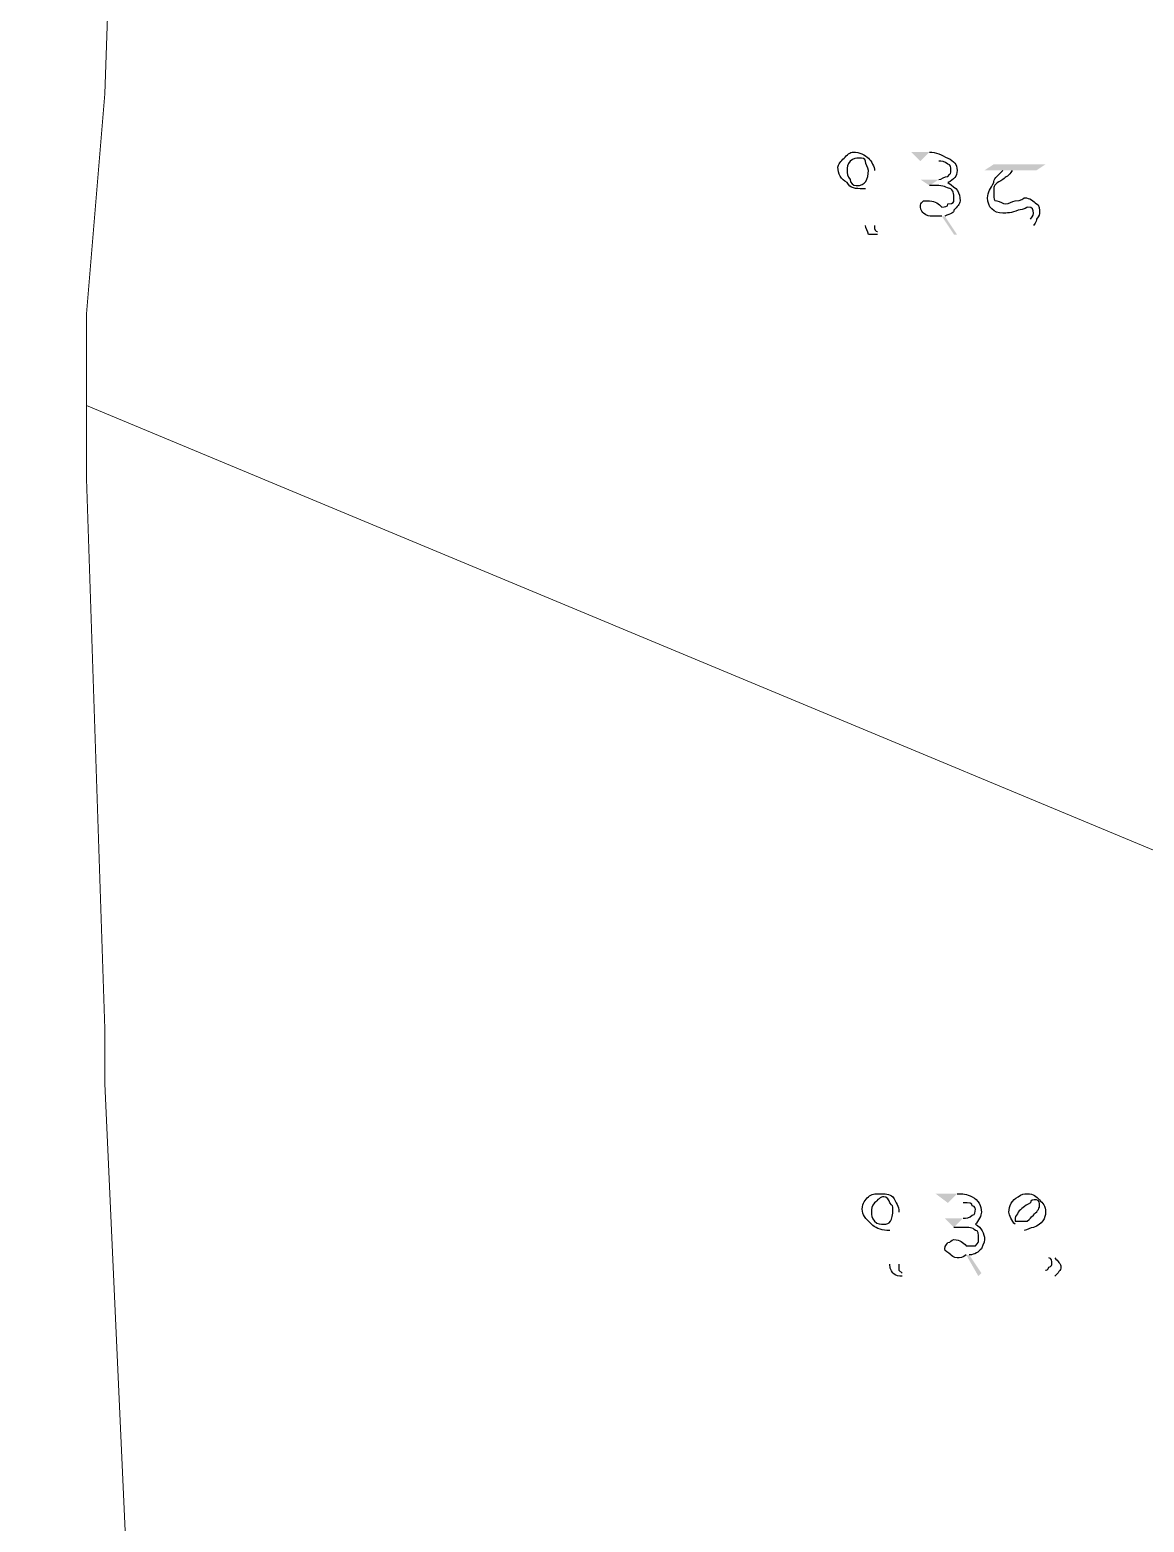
# Model space of a CAD drawing. Header units: inches. Extents: x -9985691 to 3643, y -3270716 to 4788.
# Drawn here: x -4981184.8 to -4980880.9, y -3260790.1 to -3260383 of the extents above; entities that cross this region are included whole.
import ezdxf

# ---------------------------------------------------------------- set-up
doc = ezdxf.new("R2010")
doc.units = ezdxf.units.IN
doc.header["$LTSCALE"] = 2
doc.header["$MEASUREMENT"] = 0
doc.layers.add('PDF_Geometry', color=7, linetype='CONTINUOUS')
doc.layers.add('PDF_Solid Fills', color=7, linetype='CONTINUOUS')

msp = doc.modelspace()

# ---------------------------------------------------------------- hatches: boundary and pattern name
at = {"layer": 'PDF_Solid Fills', "transparency": 33554559}
h = msp.add_hatch(color=256, dxfattribs=at)
h.paths.add_polyline_path([(-4980954.43, -3260421.31), (-4980954.43, -3260436.31)], flags=0)
h.paths.add_polyline_path([(-4980953.6, -3260437.98), (-4980953.6, -3260438.81)], flags=0)
h.paths.add_polyline_path([(-4980941.93, -3260418.81), (-4980944.43, -3260416.31), (-4980939.43, -3260416.31)], flags=0)
h.paths.add_polyline_path([(-4980935.26, -3260433.81), (-4980931.93, -3260438.81), (-4980932.76, -3260438.81), (-4980936.1, -3260433.81)], flags=0)
h.paths.add_polyline_path([(-4980939.43, -3260425.48), (-4980941.93, -3260423.81), (-4980936.93, -3260423.81)], flags=0)
h.paths.add_polyline_path([(-4980919.43, -3260421.31), (-4980924.43, -3260421.31), (-4980921.93, -3260419.65), (-4980907.76, -3260419.65), (-4980910.26, -3260421.31), (-4980916.93, -3260421.31)], flags=0)
h.paths.add_polyline_path([(-4980911.1, -3260436.31), (-4980911.93, -3260434.65)], flags=0)
h = msp.add_hatch(color=256, dxfattribs=at)
h.paths.add_polyline_path([(-4980954.43, -3260421.31), (-4980954.43, -3260436.31)], flags=0)
h.paths.add_polyline_path([(-4980953.6, -3260437.98), (-4980953.6, -3260438.81)], flags=0)
h.paths.add_polyline_path([(-4980941.93, -3260418.81), (-4980944.43, -3260416.31), (-4980939.43, -3260416.31)], flags=0)
h.paths.add_polyline_path([(-4980935.26, -3260433.81), (-4980931.93, -3260438.81), (-4980932.76, -3260438.81), (-4980936.1, -3260433.81)], flags=0)
h.paths.add_polyline_path([(-4980939.43, -3260425.48), (-4980941.93, -3260423.81), (-4980936.93, -3260423.81)], flags=0)
h.paths.add_polyline_path([(-4980919.43, -3260421.31), (-4980924.43, -3260421.31), (-4980921.93, -3260419.65), (-4980907.76, -3260419.65), (-4980910.26, -3260421.31), (-4980916.93, -3260421.31)], flags=0)
h.paths.add_polyline_path([(-4980911.1, -3260436.31), (-4980911.93, -3260434.65)], flags=0)
h = msp.add_hatch(color=256, dxfattribs=at)
h.paths.add_polyline_path([(-4980947.77, -3260705.48), (-4980947.77, -3260719.65)], flags=0)
h.paths.add_polyline_path([(-4980946.93, -3260722.15), (-4980946.93, -3260722.98)], flags=0)
h.paths.add_polyline_path([(-4980934.43, -3260702.98), (-4980937.77, -3260700.48), (-4980931.93, -3260700.48)], flags=0)
h.paths.add_polyline_path([(-4980928.6, -3260717.15), (-4980925.27, -3260722.15), (-4980926.1, -3260722.98), (-4980929.43, -3260717.15)], flags=0)
h.paths.add_polyline_path([(-4980932.77, -3260709.65), (-4980935.27, -3260707.15), (-4980930.27, -3260707.15)], flags=0)
h.paths.add_polyline_path([(-4980913.6, -3260710.48), (-4980905.27, -3260717.98)], flags=0)
h.paths.add_polyline_path([(-4980905.27, -3260722.98), (-4980907.77, -3260721.31)], flags=0)
h.paths.add_polyline_path([(-4980906.93, -3260717.98), (-4980916.1, -3260708.81)], flags=0)
h = msp.add_hatch(color=256, dxfattribs=at)
h.paths.add_polyline_path([(-4980947.77, -3260705.48), (-4980947.77, -3260719.65)], flags=0)
h.paths.add_polyline_path([(-4980946.93, -3260722.15), (-4980946.93, -3260722.98)], flags=0)
h.paths.add_polyline_path([(-4980934.43, -3260702.98), (-4980937.77, -3260700.48), (-4980931.93, -3260700.48)], flags=0)
h.paths.add_polyline_path([(-4980928.6, -3260717.15), (-4980925.27, -3260722.15), (-4980926.1, -3260722.98), (-4980929.43, -3260717.15)], flags=0)
h.paths.add_polyline_path([(-4980932.77, -3260709.65), (-4980935.27, -3260707.15), (-4980930.27, -3260707.15)], flags=0)
h.paths.add_polyline_path([(-4980913.6, -3260710.48), (-4980905.27, -3260717.98)], flags=0)
h.paths.add_polyline_path([(-4980905.27, -3260722.98), (-4980907.77, -3260721.31)], flags=0)
h.paths.add_polyline_path([(-4980906.93, -3260717.98), (-4980916.1, -3260708.81)], flags=0)

# ---------------------------------------------------------------- linework, layer by layer
at = {"layer": 'PDF_Geometry', "lineweight": 9}
msp.add_lwpolyline([(-4980214.43, -3259450.48), (-4980829.43, -3259860.48), (-4980824.43, -3259865.48), (-4980859.43, -3259895.48), (-4980984.43, -3259990.48), (-4980999.43, -3260000.48), (-4981149.43, -3260115.48), (-4981154.43, -3260110.48), (-4981164.43, -3260400.48), (-4981169.43, -3260460.48), (-4981169.43, -3260475.48), (-4981169.43, -3260485.48), (-4981169.43, -3260495.48), (-4981169.43, -3260505.48), (-4981164.43, -3260655.48), (-4981164.43, -3260670.48), (-4981154.43, -3260890.48), (-4981154.43, -3260930.48), (-4981164.43, -3260930.48), (-4981369.43, -3260920.48)], dxfattribs=at)
msp.add_lwpolyline([(-4980214.43, -3259450.48), (-4980829.43, -3259860.48), (-4980824.43, -3259865.48), (-4980859.43, -3259895.48), (-4980984.43, -3259990.48), (-4980999.43, -3260000.48), (-4981149.43, -3260115.48), (-4981154.43, -3260110.48), (-4981164.43, -3260400.48), (-4981169.43, -3260460.48), (-4981169.43, -3260475.48), (-4981169.43, -3260485.48), (-4981169.43, -3260495.48), (-4981169.43, -3260505.48), (-4981164.43, -3260655.48), (-4981164.43, -3260670.48), (-4981154.43, -3260890.48), (-4981154.43, -3260930.48), (-4981164.43, -3260930.48), (-4981369.43, -3260920.48)], dxfattribs=at)
msp.add_lwpolyline([(-4980214.43, -3259450.48), (-4980829.43, -3259860.48), (-4980824.43, -3259865.48), (-4980859.43, -3259895.48), (-4980984.43, -3259990.48), (-4980999.43, -3260000.48), (-4981149.43, -3260115.48), (-4981154.43, -3260110.48), (-4981164.43, -3260400.48), (-4981169.43, -3260460.48), (-4981169.43, -3260475.48), (-4981169.43, -3260485.48), (-4981169.43, -3260495.48), (-4981169.43, -3260505.48), (-4981164.43, -3260655.48), (-4981164.43, -3260670.48), (-4981154.43, -3260890.48), (-4981154.43, -3260930.48), (-4981164.43, -3260930.48), (-4981369.43, -3260920.48)], dxfattribs=at)
msp.add_lwpolyline([(-4980214.43, -3259450.48), (-4980829.43, -3259860.48), (-4980824.43, -3259865.48), (-4980859.43, -3259895.48), (-4980984.43, -3259990.48), (-4980999.43, -3260000.48), (-4981149.43, -3260115.48), (-4981154.43, -3260110.48), (-4981164.43, -3260400.48), (-4981169.43, -3260460.48), (-4981169.43, -3260475.48), (-4981169.43, -3260485.48), (-4981169.43, -3260495.48), (-4981169.43, -3260505.48), (-4981164.43, -3260655.48), (-4981164.43, -3260670.48), (-4981154.43, -3260890.48), (-4981154.43, -3260930.48), (-4981164.43, -3260930.48), (-4981369.43, -3260920.48)], dxfattribs=at)
for points in [[(-4981149.43, -3260115.48), (-4980699.43, -3260365.48), (-4980699.43, -3260370.48), (-4980694.43, -3260370.48), (-4980699.43, -3260395.48), (-4980714.43, -3260495.48), (-4980729.43, -3260500.48), (-4980719.43, -3260525.48), (-4980714.43, -3260535.48), (-4980709.43, -3260545.48), (-4980679.43, -3260610.48), (-4980669.43, -3260635.48), (-4980689.43, -3260685.48), (-4981169.43, -3260485.48), (-4981169.43, -3260475.48), (-4981169.43, -3260460.48), (-4981164.43, -3260400.48), (-4981154.43, -3260110.48)], [(-4981149.43, -3260115.48), (-4980699.43, -3260365.48), (-4980699.43, -3260370.48), (-4980694.43, -3260370.48), (-4980699.43, -3260395.48), (-4980714.43, -3260495.48), (-4980729.43, -3260500.48), (-4980719.43, -3260525.48), (-4980714.43, -3260535.48), (-4980709.43, -3260545.48), (-4980679.43, -3260610.48), (-4980669.43, -3260635.48), (-4980689.43, -3260685.48), (-4981169.43, -3260485.48), (-4981169.43, -3260475.48), (-4981169.43, -3260460.48), (-4981164.43, -3260400.48), (-4981154.43, -3260110.48)], [(-4981149.43, -3260115.48), (-4980699.43, -3260365.48), (-4980699.43, -3260370.48), (-4980694.43, -3260370.48), (-4980699.43, -3260395.48), (-4980714.43, -3260495.48), (-4980729.43, -3260500.48), (-4980719.43, -3260525.48), (-4980714.43, -3260535.48), (-4980709.43, -3260545.48), (-4980679.43, -3260610.48), (-4980669.43, -3260635.48), (-4980689.43, -3260685.48), (-4981169.43, -3260485.48), (-4981169.43, -3260475.48), (-4981169.43, -3260460.48), (-4981164.43, -3260400.48), (-4981154.43, -3260110.48)], [(-4981149.43, -3260115.48), (-4980699.43, -3260365.48), (-4980699.43, -3260370.48), (-4980694.43, -3260370.48), (-4980699.43, -3260395.48), (-4980714.43, -3260495.48), (-4980729.43, -3260500.48), (-4980719.43, -3260525.48), (-4980714.43, -3260535.48), (-4980709.43, -3260545.48), (-4980679.43, -3260610.48), (-4980669.43, -3260635.48), (-4980689.43, -3260685.48), (-4981169.43, -3260485.48), (-4981169.43, -3260475.48), (-4981169.43, -3260460.48), (-4981164.43, -3260400.48), (-4981154.43, -3260110.48)], [(-4980689.43, -3260685.48), (-4980709.43, -3260740.48), (-4980674.43, -3260840.48), (-4980699.43, -3260940.48), (-4981029.43, -3260930.48), (-4981059.43, -3260930.48), (-4981154.43, -3260890.48), (-4981164.43, -3260670.48), (-4981164.43, -3260655.48), (-4981169.43, -3260505.48), (-4981169.43, -3260495.48), (-4981169.43, -3260485.48)], [(-4980689.43, -3260685.48), (-4980709.43, -3260740.48), (-4980674.43, -3260840.48), (-4980699.43, -3260940.48), (-4981029.43, -3260930.48), (-4981059.43, -3260930.48), (-4981154.43, -3260890.48), (-4981164.43, -3260670.48), (-4981164.43, -3260655.48), (-4981169.43, -3260505.48), (-4981169.43, -3260495.48), (-4981169.43, -3260485.48)], [(-4980689.43, -3260685.48), (-4980709.43, -3260740.48), (-4980674.43, -3260840.48), (-4980699.43, -3260940.48), (-4981029.43, -3260930.48), (-4981059.43, -3260930.48), (-4981154.43, -3260890.48), (-4981164.43, -3260670.48), (-4981164.43, -3260655.48), (-4981169.43, -3260505.48), (-4981169.43, -3260495.48), (-4981169.43, -3260485.48)], [(-4980689.43, -3260685.48), (-4980709.43, -3260740.48), (-4980674.43, -3260840.48), (-4980699.43, -3260940.48), (-4981029.43, -3260930.48), (-4981059.43, -3260930.48), (-4981154.43, -3260890.48), (-4981164.43, -3260670.48), (-4981164.43, -3260655.48), (-4981169.43, -3260505.48), (-4981169.43, -3260495.48), (-4981169.43, -3260485.48)]]:
    msp.add_lwpolyline(points, close=True, dxfattribs=at)
at = {"layer": 'PDF_Geometry', "lineweight": 25}
for points in [[(-4980964.43, -3260420.48), (-4980964.43, -3260419.65), (-4980963.6, -3260418.81), (-4980962.76, -3260417.98)], [(-4980964.43, -3260420.48), (-4980964.43, -3260419.65), (-4980963.6, -3260418.81), (-4980962.76, -3260417.98)], [(-4980962.76, -3260417.98), (-4980961.93, -3260417.15), (-4980961.1, -3260416.31), (-4980960.26, -3260416.31)], [(-4980962.76, -3260417.98), (-4980961.93, -3260417.15), (-4980961.1, -3260416.31), (-4980960.26, -3260416.31)], [(-4980961.1, -3260418.81), (-4980961.93, -3260419.65), (-4980961.93, -3260420.48), (-4980961.93, -3260421.31)], [(-4980961.1, -3260418.81), (-4980961.93, -3260419.65), (-4980961.93, -3260420.48), (-4980961.93, -3260421.31)], [(-4980958.6, -3260417.98), (-4980959.43, -3260417.98), (-4980960.26, -3260417.98), (-4980961.1, -3260418.81)], [(-4980958.6, -3260417.98), (-4980959.43, -3260417.98), (-4980960.26, -3260417.98), (-4980961.1, -3260418.81)], [(-4980960.26, -3260416.31), (-4980958.6, -3260416.31), (-4980956.93, -3260417.15), (-4980956.1, -3260417.98)], [(-4980960.26, -3260416.31), (-4980958.6, -3260416.31), (-4980956.93, -3260417.15), (-4980956.1, -3260417.98)], [(-4980956.93, -3260418.81), (-4980956.93, -3260417.98), (-4980957.76, -3260417.98), (-4980958.6, -3260417.98)], [(-4980956.93, -3260418.81), (-4980956.93, -3260417.98), (-4980957.76, -3260417.98), (-4980958.6, -3260417.98)], [(-4980956.1, -3260421.31), (-4980956.1, -3260420.48), (-4980956.93, -3260419.65), (-4980956.93, -3260418.81)], [(-4980956.1, -3260421.31), (-4980956.1, -3260420.48), (-4980956.93, -3260419.65), (-4980956.93, -3260418.81)], [(-4980956.1, -3260417.98), (-4980955.26, -3260418.81), (-4980954.43, -3260420.48), (-4980954.43, -3260421.31)], [(-4980956.1, -3260417.98), (-4980955.26, -3260418.81), (-4980954.43, -3260420.48), (-4980954.43, -3260421.31)], [(-4980939.43, -3260416.31), (-4980937.76, -3260416.31), (-4980936.1, -3260417.15), (-4980934.43, -3260417.98)], [(-4980939.43, -3260416.31), (-4980937.76, -3260416.31), (-4980936.1, -3260417.15), (-4980934.43, -3260417.98)], [(-4980934.43, -3260419.65), (-4980935.26, -3260418.81), (-4980936.1, -3260418.81), (-4980936.93, -3260418.81)], [(-4980934.43, -3260419.65), (-4980935.26, -3260418.81), (-4980936.1, -3260418.81), (-4980936.93, -3260418.81)], [(-4980934.43, -3260417.98), (-4980932.76, -3260418.81), (-4980931.93, -3260419.65), (-4980931.93, -3260421.31)], [(-4980934.43, -3260417.98), (-4980932.76, -3260418.81), (-4980931.93, -3260419.65), (-4980931.93, -3260421.31)], [(-4980961.93, -3260424.65), (-4980963.6, -3260423.81), (-4980964.43, -3260422.15), (-4980964.43, -3260420.48)], [(-4980961.93, -3260424.65), (-4980963.6, -3260423.81), (-4980964.43, -3260422.15), (-4980964.43, -3260420.48)], [(-4980961.93, -3260421.31), (-4980961.93, -3260422.15), (-4980961.93, -3260422.98), (-4980961.1, -3260423.81)], [(-4980961.93, -3260421.31), (-4980961.93, -3260422.15), (-4980961.93, -3260422.98), (-4980961.1, -3260423.81)], [(-4980959.43, -3260425.48), (-4980956.93, -3260425.48), (-4980956.1, -3260423.81), (-4980956.1, -3260421.31)], [(-4980959.43, -3260425.48), (-4980956.93, -3260425.48), (-4980956.1, -3260423.81), (-4980956.1, -3260421.31)], [(-4980936.93, -3260423.81), (-4980936.1, -3260423.81), (-4980935.26, -3260422.98), (-4980934.43, -3260422.98)], [(-4980936.93, -3260423.81), (-4980936.1, -3260423.81), (-4980935.26, -3260422.98), (-4980934.43, -3260422.98)], [(-4980933.6, -3260421.31), (-4980933.6, -3260420.48), (-4980933.6, -3260419.65), (-4980934.43, -3260419.65)], [(-4980933.6, -3260421.31), (-4980933.6, -3260420.48), (-4980933.6, -3260419.65), (-4980934.43, -3260419.65)], [(-4980931.93, -3260421.31), (-4980931.93, -3260422.98), (-4980932.76, -3260423.81), (-4980934.43, -3260424.65)], [(-4980934.43, -3260422.98), (-4980933.6, -3260422.15), (-4980933.6, -3260422.15), (-4980933.6, -3260421.31)], [(-4980931.93, -3260421.31), (-4980931.93, -3260422.98), (-4980932.76, -3260423.81), (-4980934.43, -3260424.65)], [(-4980934.43, -3260422.98), (-4980933.6, -3260422.15), (-4980933.6, -3260422.15), (-4980933.6, -3260421.31)], [(-4980921.93, -3260424.65), (-4980921.93, -3260423.81), (-4980921.1, -3260422.98), (-4980919.43, -3260421.31)], [(-4980921.93, -3260424.65), (-4980921.93, -3260423.81), (-4980921.1, -3260422.98), (-4980919.43, -3260421.31)], [(-4980916.93, -3260421.31), (-4980917.76, -3260422.98), (-4980918.6, -3260422.98), (-4980919.43, -3260423.81)], [(-4980916.93, -3260421.31), (-4980917.76, -3260422.98), (-4980918.6, -3260422.98), (-4980919.43, -3260423.81)], [(-4980957.76, -3260426.31), (-4980959.43, -3260426.31), (-4980961.1, -3260426.31), (-4980961.93, -3260424.65)], [(-4980957.76, -3260426.31), (-4980959.43, -3260426.31), (-4980961.1, -3260426.31), (-4980961.93, -3260424.65)], [(-4980961.1, -3260423.81), (-4980961.1, -3260424.65), (-4980960.26, -3260425.48), (-4980959.43, -3260425.48)], [(-4980961.1, -3260423.81), (-4980961.1, -3260424.65), (-4980960.26, -3260425.48), (-4980959.43, -3260425.48)], [(-4980956.93, -3260426.31), (-4980956.93, -3260426.31), (-4980957.76, -3260426.31), (-4980957.76, -3260426.31)], [(-4980956.93, -3260426.31), (-4980956.93, -3260426.31), (-4980957.76, -3260426.31), (-4980957.76, -3260426.31)], [(-4980938.6, -3260425.48), (-4980938.6, -3260425.48), (-4980939.43, -3260425.48), (-4980939.43, -3260425.48)], [(-4980938.6, -3260425.48), (-4980938.6, -3260425.48), (-4980939.43, -3260425.48), (-4980939.43, -3260425.48)], [(-4980936.93, -3260425.48), (-4980936.93, -3260425.48), (-4980937.76, -3260425.48), (-4980938.6, -3260425.48)], [(-4980936.93, -3260425.48), (-4980936.93, -3260425.48), (-4980937.76, -3260425.48), (-4980938.6, -3260425.48)], [(-4980933.6, -3260426.31), (-4980934.43, -3260426.31), (-4980935.26, -3260425.48), (-4980936.93, -3260425.48)], [(-4980933.6, -3260426.31), (-4980934.43, -3260426.31), (-4980935.26, -3260425.48), (-4980936.93, -3260425.48)], [(-4980934.43, -3260424.65), (-4980931.93, -3260426.31), (-4980931.1, -3260427.15), (-4980931.1, -3260429.65)], [(-4980934.43, -3260424.65), (-4980931.93, -3260426.31), (-4980931.1, -3260427.15), (-4980931.1, -3260429.65)], [(-4980932.76, -3260429.65), (-4980932.76, -3260427.98), (-4980932.76, -3260427.15), (-4980933.6, -3260426.31)], [(-4980932.76, -3260429.65), (-4980932.76, -3260427.98), (-4980932.76, -3260427.15), (-4980933.6, -3260426.31)], [(-4980923.6, -3260428.81), (-4980923.6, -3260427.15), (-4980922.76, -3260426.31), (-4980921.93, -3260424.65)], [(-4980923.6, -3260428.81), (-4980923.6, -3260427.15), (-4980922.76, -3260426.31), (-4980921.93, -3260424.65)], [(-4980919.43, -3260423.81), (-4980921.1, -3260424.65), (-4980921.93, -3260425.48), (-4980921.93, -3260426.31)], [(-4980919.43, -3260423.81), (-4980921.1, -3260424.65), (-4980921.93, -3260425.48), (-4980921.93, -3260426.31)], [(-4980921.93, -3260426.31), (-4980921.93, -3260427.15), (-4980921.93, -3260427.15), (-4980921.93, -3260427.98)], [(-4980921.93, -3260426.31), (-4980921.93, -3260427.15), (-4980921.93, -3260427.15), (-4980921.93, -3260427.98)], [(-4980941.93, -3260431.31), (-4980941.93, -3260430.48), (-4980941.93, -3260430.48), (-4980941.1, -3260429.65)], [(-4980941.93, -3260431.31), (-4980941.93, -3260430.48), (-4980941.93, -3260430.48), (-4980941.1, -3260429.65)], [(-4980941.1, -3260432.98), (-4980941.1, -3260432.98), (-4980941.93, -3260432.15), (-4980941.93, -3260431.31)], [(-4980941.1, -3260432.98), (-4980941.1, -3260432.98), (-4980941.93, -3260432.15), (-4980941.93, -3260431.31)], [(-4980941.1, -3260429.65), (-4980941.1, -3260429.65), (-4980940.26, -3260429.65), (-4980939.43, -3260429.65)], [(-4980941.1, -3260429.65), (-4980941.1, -3260429.65), (-4980940.26, -3260429.65), (-4980939.43, -3260429.65)], [(-4980939.43, -3260429.65), (-4980937.76, -3260429.65), (-4980936.93, -3260430.48), (-4980936.1, -3260431.31)], [(-4980939.43, -3260429.65), (-4980937.76, -3260429.65), (-4980936.93, -3260430.48), (-4980936.1, -3260431.31)], [(-4980936.1, -3260431.31), (-4980935.26, -3260431.31), (-4980934.43, -3260431.31), (-4980934.43, -3260430.48)], [(-4980936.1, -3260431.31), (-4980935.26, -3260431.31), (-4980934.43, -3260431.31), (-4980934.43, -3260430.48)], [(-4980934.43, -3260430.48), (-4980932.76, -3260430.48), (-4980932.76, -3260429.65), (-4980932.76, -3260429.65)], [(-4980934.43, -3260430.48), (-4980932.76, -3260430.48), (-4980932.76, -3260429.65), (-4980932.76, -3260429.65)], [(-4980931.1, -3260429.65), (-4980931.1, -3260430.48), (-4980931.93, -3260431.31), (-4980932.76, -3260432.15)], [(-4980931.1, -3260429.65), (-4980931.1, -3260430.48), (-4980931.93, -3260431.31), (-4980932.76, -3260432.15)], [(-4980919.43, -3260432.98), (-4980921.93, -3260432.98), (-4980923.6, -3260431.31), (-4980923.6, -3260428.81)], [(-4980919.43, -3260432.98), (-4980921.93, -3260432.98), (-4980923.6, -3260431.31), (-4980923.6, -3260428.81)], [(-4980921.93, -3260427.98), (-4980921.93, -3260428.81), (-4980921.93, -3260429.65), (-4980921.1, -3260429.65)], [(-4980921.93, -3260427.98), (-4980921.93, -3260428.81), (-4980921.93, -3260429.65), (-4980921.1, -3260429.65)], [(-4980921.1, -3260429.65), (-4980920.26, -3260429.65), (-4980919.43, -3260430.48), (-4980918.6, -3260430.48)], [(-4980921.1, -3260429.65), (-4980920.26, -3260429.65), (-4980919.43, -3260430.48), (-4980918.6, -3260430.48)], [(-4980918.6, -3260430.48), (-4980917.76, -3260430.48), (-4980916.93, -3260429.65), (-4980916.1, -3260429.65)], [(-4980918.6, -3260430.48), (-4980917.76, -3260430.48), (-4980916.93, -3260429.65), (-4980916.1, -3260429.65)], [(-4980916.1, -3260429.65), (-4980914.43, -3260429.65), (-4980913.6, -3260428.81), (-4980913.6, -3260428.81)], [(-4980916.1, -3260429.65), (-4980914.43, -3260429.65), (-4980913.6, -3260428.81), (-4980913.6, -3260428.81)], [(-4980912.76, -3260431.31), (-4980912.76, -3260431.31), (-4980913.6, -3260432.15), (-4980915.26, -3260432.15)], [(-4980912.76, -3260431.31), (-4980912.76, -3260431.31), (-4980913.6, -3260432.15), (-4980915.26, -3260432.15)], [(-4980913.6, -3260428.81), (-4980911.93, -3260428.81), (-4980911.1, -3260429.65), (-4980910.26, -3260430.48)], [(-4980913.6, -3260428.81), (-4980911.93, -3260428.81), (-4980911.1, -3260429.65), (-4980910.26, -3260430.48)], [(-4980911.1, -3260432.98), (-4980911.1, -3260432.15), (-4980911.1, -3260431.31), (-4980912.76, -3260431.31)], [(-4980911.1, -3260432.98), (-4980911.1, -3260432.15), (-4980911.1, -3260431.31), (-4980912.76, -3260431.31)], [(-4980910.26, -3260430.48), (-4980909.43, -3260430.48), (-4980909.43, -3260432.15), (-4980909.43, -3260432.98)], [(-4980910.26, -3260430.48), (-4980909.43, -3260430.48), (-4980909.43, -3260432.15), (-4980909.43, -3260432.98)], [(-4980938.6, -3260433.81), (-4980939.43, -3260433.81), (-4980940.26, -3260433.81), (-4980941.1, -3260432.98)], [(-4980938.6, -3260433.81), (-4980939.43, -3260433.81), (-4980940.26, -3260433.81), (-4980941.1, -3260432.98)], [(-4980936.1, -3260433.81), (-4980936.93, -3260433.81), (-4980937.76, -3260433.81), (-4980938.6, -3260433.81)], [(-4980936.1, -3260433.81), (-4980936.93, -3260433.81), (-4980937.76, -3260433.81), (-4980938.6, -3260433.81)], [(-4980932.76, -3260432.15), (-4980932.76, -3260432.98), (-4980933.6, -3260432.98), (-4980935.26, -3260433.81)], [(-4980932.76, -3260432.15), (-4980932.76, -3260432.98), (-4980933.6, -3260432.98), (-4980935.26, -3260433.81)], [(-4980915.26, -3260432.15), (-4980916.93, -3260432.98), (-4980918.6, -3260432.98), (-4980919.43, -3260432.98)], [(-4980915.26, -3260432.15), (-4980916.93, -3260432.98), (-4980918.6, -3260432.98), (-4980919.43, -3260432.98)], [(-4980911.93, -3260434.65), (-4980911.1, -3260433.81), (-4980911.1, -3260432.98), (-4980911.1, -3260432.98)], [(-4980911.93, -3260434.65), (-4980911.1, -3260433.81), (-4980911.1, -3260432.98), (-4980911.1, -3260432.98)], [(-4980910.26, -3260434.65), (-4980910.26, -3260434.65), (-4980910.26, -3260435.48), (-4980911.1, -3260436.31)], [(-4980910.26, -3260434.65), (-4980910.26, -3260434.65), (-4980910.26, -3260435.48), (-4980911.1, -3260436.31)], [(-4980909.43, -3260432.98), (-4980909.43, -3260432.98), (-4980909.43, -3260433.81), (-4980910.26, -3260434.65)], [(-4980909.43, -3260432.98), (-4980909.43, -3260432.98), (-4980909.43, -3260433.81), (-4980910.26, -3260434.65)], [(-4980956.1, -3260438.81), (-4980956.1, -3260437.98), (-4980956.93, -3260437.15), (-4980956.93, -3260436.31)], [(-4980956.1, -3260438.81), (-4980956.1, -3260437.98), (-4980956.93, -3260437.15), (-4980956.93, -3260436.31)], [(-4980953.6, -3260438.81), (-4980954.43, -3260438.81), (-4980955.26, -3260438.81), (-4980956.1, -3260438.81)], [(-4980953.6, -3260438.81), (-4980954.43, -3260438.81), (-4980955.26, -3260438.81), (-4980956.1, -3260438.81)], [(-4980954.43, -3260436.31), (-4980954.43, -3260437.15), (-4980954.43, -3260437.15), (-4980954.43, -3260437.15)], [(-4980954.43, -3260436.31), (-4980954.43, -3260437.15), (-4980954.43, -3260437.15), (-4980954.43, -3260437.15)], [(-4980954.43, -3260437.15), (-4980954.43, -3260437.98), (-4980953.6, -3260437.98), (-4980953.6, -3260437.98)], [(-4980954.43, -3260437.15), (-4980954.43, -3260437.98), (-4980953.6, -3260437.98), (-4980953.6, -3260437.98)], [(-4980957.77, -3260704.65), (-4980957.77, -3260702.98), (-4980956.93, -3260702.15), (-4980956.1, -3260701.31)], [(-4980957.77, -3260704.65), (-4980957.77, -3260702.98), (-4980956.93, -3260702.15), (-4980956.1, -3260701.31)], [(-4980956.1, -3260701.31), (-4980955.27, -3260700.48), (-4980954.43, -3260700.48), (-4980952.77, -3260700.48)], [(-4980956.1, -3260701.31), (-4980955.27, -3260700.48), (-4980954.43, -3260700.48), (-4980952.77, -3260700.48)], [(-4980954.43, -3260702.98), (-4980955.27, -3260703.81), (-4980955.27, -3260704.65), (-4980955.27, -3260705.48)], [(-4980954.43, -3260702.98), (-4980955.27, -3260703.81), (-4980955.27, -3260704.65), (-4980955.27, -3260705.48)], [(-4980951.93, -3260701.31), (-4980952.77, -3260701.31), (-4980953.6, -3260702.15), (-4980954.43, -3260702.98)], [(-4980951.93, -3260701.31), (-4980952.77, -3260701.31), (-4980953.6, -3260702.15), (-4980954.43, -3260702.98)], [(-4980952.77, -3260700.48), (-4980951.93, -3260700.48), (-4980950.27, -3260700.48), (-4980949.43, -3260701.31)], [(-4980952.77, -3260700.48), (-4980951.93, -3260700.48), (-4980950.27, -3260700.48), (-4980949.43, -3260701.31)], [(-4980950.27, -3260702.98), (-4980950.27, -3260702.15), (-4980951.1, -3260701.31), (-4980951.93, -3260701.31)], [(-4980950.27, -3260702.98), (-4980950.27, -3260702.15), (-4980951.1, -3260701.31), (-4980951.93, -3260701.31)], [(-4980949.43, -3260704.65), (-4980949.43, -3260703.81), (-4980949.43, -3260703.81), (-4980950.27, -3260702.98)], [(-4980949.43, -3260704.65), (-4980949.43, -3260703.81), (-4980949.43, -3260703.81), (-4980950.27, -3260702.98)], [(-4980949.43, -3260701.31), (-4980948.6, -3260702.98), (-4980947.77, -3260703.81), (-4980947.77, -3260705.48)], [(-4980949.43, -3260701.31), (-4980948.6, -3260702.98), (-4980947.77, -3260703.81), (-4980947.77, -3260705.48)], [(-4980931.93, -3260700.48), (-4980930.27, -3260700.48), (-4980929.43, -3260700.48), (-4980927.77, -3260701.31)], [(-4980931.93, -3260700.48), (-4980930.27, -3260700.48), (-4980929.43, -3260700.48), (-4980927.77, -3260701.31)], [(-4980927.77, -3260703.81), (-4980927.77, -3260702.98), (-4980928.6, -3260702.98), (-4980930.27, -3260702.98)], [(-4980927.77, -3260703.81), (-4980927.77, -3260702.98), (-4980928.6, -3260702.98), (-4980930.27, -3260702.98)], [(-4980927.77, -3260701.31), (-4980926.1, -3260702.15), (-4980925.27, -3260703.81), (-4980925.27, -3260705.48)], [(-4980927.77, -3260701.31), (-4980926.1, -3260702.15), (-4980925.27, -3260703.81), (-4980925.27, -3260705.48)], [(-4980926.93, -3260704.65), (-4980926.93, -3260704.65), (-4980926.93, -3260703.81), (-4980927.77, -3260703.81)], [(-4980926.93, -3260704.65), (-4980926.93, -3260704.65), (-4980926.93, -3260703.81), (-4980927.77, -3260703.81)], [(-4980917.77, -3260705.48), (-4980917.77, -3260703.81), (-4980916.93, -3260702.15), (-4980915.27, -3260701.31)], [(-4980917.77, -3260705.48), (-4980917.77, -3260703.81), (-4980916.93, -3260702.15), (-4980915.27, -3260701.31)], [(-4980915.27, -3260701.31), (-4980914.43, -3260700.48), (-4980913.6, -3260700.48), (-4980912.77, -3260700.48)], [(-4980915.27, -3260701.31), (-4980914.43, -3260700.48), (-4980913.6, -3260700.48), (-4980912.77, -3260700.48)], [(-4980911.93, -3260702.98), (-4980913.6, -3260703.81), (-4980914.43, -3260704.65), (-4980915.27, -3260705.48)], [(-4980911.93, -3260702.98), (-4980913.6, -3260703.81), (-4980914.43, -3260704.65), (-4980915.27, -3260705.48)], [(-4980912.77, -3260700.48), (-4980911.1, -3260700.48), (-4980910.27, -3260701.31), (-4980909.43, -3260702.15)], [(-4980912.77, -3260700.48), (-4980911.1, -3260700.48), (-4980910.27, -3260701.31), (-4980909.43, -3260702.15)], [(-4980910.27, -3260702.15), (-4980911.1, -3260702.15), (-4980911.93, -3260702.15), (-4980911.93, -3260702.98)], [(-4980910.27, -3260702.15), (-4980911.1, -3260702.15), (-4980911.93, -3260702.15), (-4980911.93, -3260702.98)], [(-4980911.1, -3260706.31), (-4980910.27, -3260705.48), (-4980909.43, -3260704.65), (-4980909.43, -3260703.81)], [(-4980911.1, -3260706.31), (-4980910.27, -3260705.48), (-4980909.43, -3260704.65), (-4980909.43, -3260703.81)], [(-4980909.43, -3260703.81), (-4980909.43, -3260702.98), (-4980909.43, -3260702.15), (-4980910.27, -3260702.15)], [(-4980909.43, -3260703.81), (-4980909.43, -3260702.98), (-4980909.43, -3260702.15), (-4980910.27, -3260702.15)], [(-4980909.43, -3260702.15), (-4980908.6, -3260702.98), (-4980907.77, -3260703.81), (-4980907.77, -3260705.48)], [(-4980909.43, -3260702.15), (-4980908.6, -3260702.98), (-4980907.77, -3260703.81), (-4980907.77, -3260705.48)], [(-4980955.27, -3260708.81), (-4980956.93, -3260707.15), (-4980957.77, -3260706.31), (-4980957.77, -3260704.65)], [(-4980955.27, -3260708.81), (-4980956.93, -3260707.15), (-4980957.77, -3260706.31), (-4980957.77, -3260704.65)], [(-4980955.27, -3260705.48), (-4980955.27, -3260706.31), (-4980955.27, -3260707.15), (-4980954.43, -3260707.98)], [(-4980955.27, -3260705.48), (-4980955.27, -3260706.31), (-4980955.27, -3260707.15), (-4980954.43, -3260707.98)], [(-4980954.43, -3260707.98), (-4980953.6, -3260708.81), (-4980952.77, -3260708.81), (-4980951.93, -3260708.81)], [(-4980954.43, -3260707.98), (-4980953.6, -3260708.81), (-4980952.77, -3260708.81), (-4980951.93, -3260708.81)], [(-4980951.93, -3260708.81), (-4980950.27, -3260708.81), (-4980949.43, -3260707.98), (-4980949.43, -3260704.65)], [(-4980951.93, -3260708.81), (-4980950.27, -3260708.81), (-4980949.43, -3260707.98), (-4980949.43, -3260704.65)], [(-4980930.27, -3260707.15), (-4980929.43, -3260707.15), (-4980928.6, -3260707.15), (-4980927.77, -3260706.31)], [(-4980930.27, -3260707.15), (-4980929.43, -3260707.15), (-4980928.6, -3260707.15), (-4980927.77, -3260706.31)], [(-4980927.77, -3260706.31), (-4980926.93, -3260706.31), (-4980926.93, -3260705.48), (-4980926.93, -3260704.65)], [(-4980927.77, -3260706.31), (-4980926.93, -3260706.31), (-4980926.93, -3260705.48), (-4980926.93, -3260704.65)], [(-4980925.27, -3260705.48), (-4980925.27, -3260706.31), (-4980926.1, -3260707.98), (-4980926.93, -3260708.81)], [(-4980925.27, -3260705.48), (-4980925.27, -3260706.31), (-4980926.1, -3260707.98), (-4980926.93, -3260708.81)], [(-4980916.1, -3260708.81), (-4980916.93, -3260707.98), (-4980917.77, -3260706.31), (-4980917.77, -3260705.48)], [(-4980916.1, -3260708.81), (-4980916.93, -3260707.98), (-4980917.77, -3260706.31), (-4980917.77, -3260705.48)], [(-4980915.27, -3260705.48), (-4980915.27, -3260706.31), (-4980916.1, -3260706.31), (-4980916.1, -3260707.15)], [(-4980915.27, -3260705.48), (-4980915.27, -3260706.31), (-4980916.1, -3260706.31), (-4980916.1, -3260707.15)], [(-4980916.1, -3260707.15), (-4980916.1, -3260707.15), (-4980916.1, -3260707.15), (-4980916.1, -3260707.98)], [(-4980916.1, -3260707.15), (-4980916.1, -3260707.15), (-4980916.1, -3260707.15), (-4980916.1, -3260707.98)], [(-4980916.1, -3260707.98), (-4980915.27, -3260707.98), (-4980915.27, -3260707.98), (-4980914.43, -3260707.98)], [(-4980916.1, -3260707.98), (-4980915.27, -3260707.98), (-4980915.27, -3260707.98), (-4980914.43, -3260707.98)], [(-4980914.43, -3260707.98), (-4980914.43, -3260707.98), (-4980913.6, -3260707.98), (-4980912.77, -3260707.98)], [(-4980914.43, -3260707.98), (-4980914.43, -3260707.98), (-4980913.6, -3260707.98), (-4980912.77, -3260707.98)], [(-4980912.77, -3260707.98), (-4980911.93, -3260707.15), (-4980911.93, -3260707.15), (-4980911.1, -3260706.31)], [(-4980912.77, -3260707.98), (-4980911.93, -3260707.15), (-4980911.93, -3260707.15), (-4980911.1, -3260706.31)], [(-4980907.77, -3260705.48), (-4980907.77, -3260707.15), (-4980908.6, -3260708.81), (-4980911.1, -3260709.65)], [(-4980907.77, -3260705.48), (-4980907.77, -3260707.15), (-4980908.6, -3260708.81), (-4980911.1, -3260709.65)], [(-4980951.1, -3260710.48), (-4980952.77, -3260710.48), (-4980954.43, -3260709.65), (-4980955.27, -3260708.81)], [(-4980951.1, -3260710.48), (-4980952.77, -3260710.48), (-4980954.43, -3260709.65), (-4980955.27, -3260708.81)], [(-4980950.27, -3260710.48), (-4980950.27, -3260710.48), (-4980951.1, -3260710.48), (-4980951.1, -3260710.48)], [(-4980950.27, -3260710.48), (-4980950.27, -3260710.48), (-4980951.1, -3260710.48), (-4980951.1, -3260710.48)], [(-4980931.1, -3260709.65), (-4980931.93, -3260709.65), (-4980932.77, -3260709.65), (-4980932.77, -3260709.65)], [(-4980931.1, -3260709.65), (-4980931.93, -3260709.65), (-4980932.77, -3260709.65), (-4980932.77, -3260709.65)], [(-4980930.27, -3260709.65), (-4980930.27, -3260709.65), (-4980931.1, -3260709.65), (-4980931.1, -3260709.65)], [(-4980930.27, -3260709.65), (-4980930.27, -3260709.65), (-4980931.1, -3260709.65), (-4980931.1, -3260709.65)], [(-4980926.93, -3260710.48), (-4980927.77, -3260709.65), (-4980928.6, -3260709.65), (-4980930.27, -3260709.65)], [(-4980926.93, -3260710.48), (-4980927.77, -3260709.65), (-4980928.6, -3260709.65), (-4980930.27, -3260709.65)], [(-4980926.93, -3260708.81), (-4980925.27, -3260709.65), (-4980924.43, -3260711.31), (-4980924.43, -3260712.98)], [(-4980926.93, -3260708.81), (-4980925.27, -3260709.65), (-4980924.43, -3260711.31), (-4980924.43, -3260712.98)], [(-4980926.1, -3260712.98), (-4980926.1, -3260711.31), (-4980926.1, -3260710.48), (-4980926.93, -3260710.48)], [(-4980926.1, -3260712.98), (-4980926.1, -3260711.31), (-4980926.1, -3260710.48), (-4980926.93, -3260710.48)], [(-4980911.1, -3260709.65), (-4980911.93, -3260709.65), (-4980912.77, -3260710.48), (-4980913.6, -3260710.48)], [(-4980911.1, -3260709.65), (-4980911.93, -3260709.65), (-4980912.77, -3260710.48), (-4980913.6, -3260710.48)], [(-4980935.27, -3260715.48), (-4980935.27, -3260714.65), (-4980934.43, -3260713.81), (-4980934.43, -3260713.81)], [(-4980935.27, -3260715.48), (-4980935.27, -3260714.65), (-4980934.43, -3260713.81), (-4980934.43, -3260713.81)], [(-4980933.6, -3260717.15), (-4980934.43, -3260716.31), (-4980935.27, -3260716.31), (-4980935.27, -3260715.48)], [(-4980933.6, -3260717.15), (-4980934.43, -3260716.31), (-4980935.27, -3260716.31), (-4980935.27, -3260715.48)], [(-4980934.43, -3260713.81), (-4980933.6, -3260713.81), (-4980933.6, -3260712.98), (-4980932.77, -3260712.98)], [(-4980934.43, -3260713.81), (-4980933.6, -3260713.81), (-4980933.6, -3260712.98), (-4980932.77, -3260712.98)], [(-4980932.77, -3260712.98), (-4980931.1, -3260712.98), (-4980930.27, -3260713.81), (-4980929.43, -3260714.65)], [(-4980932.77, -3260712.98), (-4980931.1, -3260712.98), (-4980930.27, -3260713.81), (-4980929.43, -3260714.65)], [(-4980929.43, -3260714.65), (-4980928.6, -3260714.65), (-4980927.77, -3260714.65), (-4980926.93, -3260714.65)], [(-4980929.43, -3260714.65), (-4980928.6, -3260714.65), (-4980927.77, -3260714.65), (-4980926.93, -3260714.65)], [(-4980925.27, -3260715.48), (-4980926.1, -3260716.31), (-4980926.93, -3260717.15), (-4980928.6, -3260717.15)], [(-4980925.27, -3260715.48), (-4980926.1, -3260716.31), (-4980926.93, -3260717.15), (-4980928.6, -3260717.15)], [(-4980926.93, -3260714.65), (-4980926.1, -3260713.81), (-4980926.1, -3260713.81), (-4980926.1, -3260712.98)], [(-4980926.93, -3260714.65), (-4980926.1, -3260713.81), (-4980926.1, -3260713.81), (-4980926.1, -3260712.98)], [(-4980924.43, -3260712.98), (-4980924.43, -3260713.81), (-4980925.27, -3260715.48), (-4980925.27, -3260715.48)], [(-4980924.43, -3260712.98), (-4980924.43, -3260713.81), (-4980925.27, -3260715.48), (-4980925.27, -3260715.48)], [(-4980949.43, -3260722.15), (-4980949.43, -3260722.15), (-4980950.27, -3260721.31), (-4980950.27, -3260719.65)], [(-4980949.43, -3260722.15), (-4980949.43, -3260722.15), (-4980950.27, -3260721.31), (-4980950.27, -3260719.65)], [(-4980947.77, -3260719.65), (-4980947.77, -3260720.48), (-4980947.77, -3260721.31), (-4980947.77, -3260721.31)], [(-4980947.77, -3260719.65), (-4980947.77, -3260720.48), (-4980947.77, -3260721.31), (-4980947.77, -3260721.31)], [(-4980931.93, -3260717.98), (-4980932.77, -3260717.98), (-4980933.6, -3260717.15), (-4980933.6, -3260717.15)], [(-4980931.93, -3260717.98), (-4980932.77, -3260717.98), (-4980933.6, -3260717.15), (-4980933.6, -3260717.15)], [(-4980929.43, -3260717.15), (-4980930.27, -3260717.98), (-4980931.1, -3260717.98), (-4980931.93, -3260717.98)], [(-4980929.43, -3260717.15), (-4980930.27, -3260717.98), (-4980931.1, -3260717.98), (-4980931.93, -3260717.98)], [(-4980907.77, -3260721.31), (-4980907.77, -3260721.31), (-4980906.93, -3260721.31), (-4980906.93, -3260720.48)], [(-4980907.77, -3260721.31), (-4980907.77, -3260721.31), (-4980906.93, -3260721.31), (-4980906.93, -3260720.48)], [(-4980906.1, -3260719.65), (-4980906.1, -3260718.81), (-4980906.1, -3260717.98), (-4980906.93, -3260717.98)], [(-4980906.1, -3260719.65), (-4980906.1, -3260718.81), (-4980906.1, -3260717.98), (-4980906.93, -3260717.98)], [(-4980906.93, -3260720.48), (-4980906.1, -3260720.48), (-4980906.1, -3260719.65), (-4980906.1, -3260719.65)], [(-4980906.93, -3260720.48), (-4980906.1, -3260720.48), (-4980906.1, -3260719.65), (-4980906.1, -3260719.65)], [(-4980905.27, -3260717.98), (-4980904.43, -3260718.81), (-4980903.6, -3260719.65), (-4980903.6, -3260720.48)], [(-4980905.27, -3260717.98), (-4980904.43, -3260718.81), (-4980903.6, -3260719.65), (-4980903.6, -3260720.48)], [(-4980903.6, -3260720.48), (-4980903.6, -3260721.31), (-4980904.43, -3260722.15), (-4980905.27, -3260722.98)], [(-4980903.6, -3260720.48), (-4980903.6, -3260721.31), (-4980904.43, -3260722.15), (-4980905.27, -3260722.98)], [(-4980946.93, -3260722.98), (-4980947.77, -3260722.98), (-4980948.6, -3260722.98), (-4980949.43, -3260722.15)], [(-4980946.93, -3260722.98), (-4980947.77, -3260722.98), (-4980948.6, -3260722.98), (-4980949.43, -3260722.15)], [(-4980947.77, -3260721.31), (-4980947.77, -3260721.31), (-4980946.93, -3260722.15), (-4980946.93, -3260722.15)], [(-4980947.77, -3260721.31), (-4980947.77, -3260721.31), (-4980946.93, -3260722.15), (-4980946.93, -3260722.15)]]:
    msp.add_open_spline(points, degree=3, dxfattribs=at)

doc.saveas('drawing.dxf')
